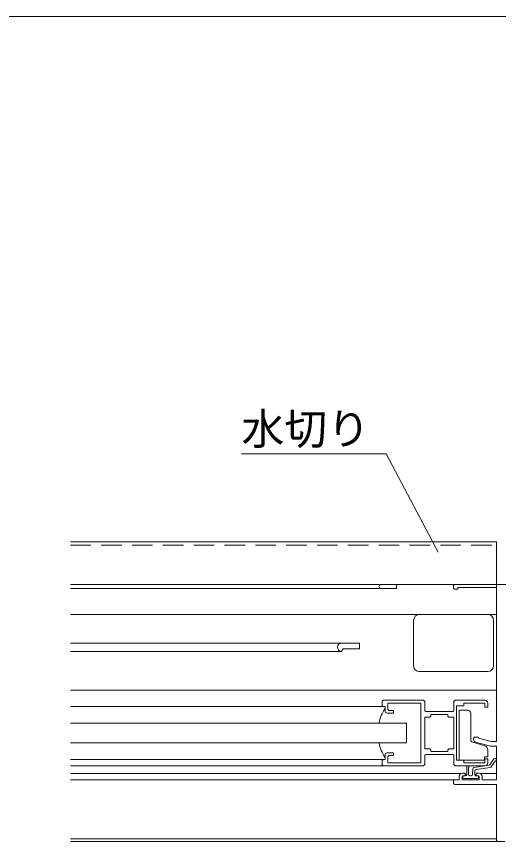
# Model space of a CAD drawing. Units: millimetres at full size, sheet at 1:6; details may follow other scales. Extents: x -1215 to 1203, y -852 to 852.
# Drawn here: x -74.5 to 94.4, y -306.8 to -17.9 of the extents above; entities that cross this region are included whole.
import ezdxf
from ezdxf.enums import TextEntityAlignment as Align

# ---------------------------------------------------------------- set-up
doc = ezdxf.new("R2010")
doc.units = ezdxf.units.MM
doc.header["$LTSCALE"] = 6
doc.linetypes.add('DASHED1', pattern=[1.8, 1.2, -0.6])
for name, color, linetype, lineweight in [('0-0_WAKU', 7, 'Continuous', 5), ('0-2_SUNPO', 7, 'Continuous', 5), ('0-8_SASH', 134, 'Continuous', 5)]:
    doc.layers.add(name, color=color, linetype=linetype, lineweight=lineweight)
doc.styles.add('ＭＳ ゴシック', font='')
doc.styles.get('ＭＳ ゴシック').set_extended_font_data('MS Gothic')

msp = doc.modelspace()

# ---------------------------------------------------------------- linework, layer by layer
at = {"layer": '0-0_WAKU'}
for p, q in [((-1213.019, -17.85), (-6.019, -17.85)), ((-6.019, -17.85), (1200.981, -17.85))]:
    msp.add_line(p, q, dxfattribs=at)
at = {"layer": '0-2_SUNPO'}
for p, q in [((54.959, -171.078), (4.307, -171.078)), ((73.273, -205.52), (54.959, -171.078))]:
    msp.add_line(p, q, dxfattribs=at)
at = {"layer": '0-8_SASH'}
for p, q in [((-55.605, -201.799), (93.601, -201.799)), ((93.601, -217.849), (93.601, -201.799)), ((-55.605, -216.799), (79.101, -216.799)), ((-55.605, -218.199), (58.601, -218.199)), ((58.601, -218.199), (58.601, -216.799)), ((78.901, -216.799), (78.602, -217.099)), ((78.602, -218.149), (78.602, -217.099)), ((78.602, -218.149), (78.901, -218.449)), ((113.301, -216.799), (78.901, -216.799)), ((80.101, -218.449), (78.901, -218.449)), ((93.601, -217.849), (80.101, -217.849)), ((80.101, -218.449), (80.101, -217.849)), ((93.601, -271.749), (93.601, -217.849)), ((93.601, -227.299), (-55.605, -227.299)), ((64.601, -245.299), (64.601, -229.299)), ((92.601, -245.299), (92.601, -229.299)), ((-55.605, -237.299), (45.602, -237.299)), ((45.602, -239.299), (45.602, -237.299)), ((39.384, -240.299), (-55.605, -240.299)), ((90.602, -247.299), (66.602, -247.299)), ((93.601, -253.849), (-55.605, -253.849)), ((54.602, -259.549), (-55.605, -259.549)), ((53.901, -257.299), (53.601, -257.599)), ((53.601, -259.199), (53.601, -257.599)), ((53.601, -259.199), (53.901, -259.499)), ((68.052, -257.299), (53.901, -257.299)), ((53.901, -259.499), (54.602, -259.499)), ((54.602, -259.499), (54.602, -261.049)), ((67.101, -258.299), (55.602, -258.299)), ((55.602, -258.299), (55.602, -260.599)), ((67.101, -258.299), (67.101, -279.299)), ((68.551, -257.799), (68.052, -257.299)), ((68.551, -260.999), (68.551, -257.799)), ((79.151, -257.299), (78.651, -257.799)), ((78.651, -260.999), (78.651, -257.799)), ((79.151, -257.299), (89.602, -257.299)), ((82.151, -258.299), (89.602, -258.299)), ((82.151, -259.249), (82.151, -258.299)), ((89.602, -258.299), (89.602, -259.799)), ((89.602, -259.799), (89.602, -259.249)), ((89.602, -259.799), (90.602, -259.799)), ((89.602, -259.799), (90.602, -259.799)), ((90.602, -259.799), (90.602, -258.299)), ((90.602, -259.799), (90.602, -258.299)), ((57.602, -261.799), (55.352, -261.799)), ((55.602, -260.599), (55.901, -260.899)), ((55.901, -260.899), (57.301, -260.899)), ((57.602, -261.199), (57.301, -260.899)), ((57.602, -261.799), (57.602, -261.199)), ((68.551, -260.999), (68.852, -261.299)), ((68.852, -261.299), (78.351, -261.299)), ((76.602, -262.299), (70.601, -262.299)), ((76.602, -262.949), (76.602, -262.299)), ((78.351, -261.299), (78.651, -260.999)), ((80.601, -260.849), (83.601, -260.849)), ((80.601, -278.349), (80.601, -260.849)), ((84.601, -271.093), (84.601, -261.849)), ((-55.605, -265.399), (62.102, -265.399)), ((62.102, -272.199), (62.102, -265.399)), ((68.551, -263.249), (70.301, -263.249)), ((68.551, -263.249), (68.551, -274.349)), ((76.602, -262.949), (76.901, -263.249)), ((78.651, -263.249), (76.901, -263.249)), ((78.651, -263.249), (78.651, -274.349)), ((79.652, -265.349), (79.652, -272.249)), ((85.901, -270.299), (85.601, -270.599)), ((85.601, -270.599), (85.601, -271.03)), ((85.901, -270.299), (87.402, -270.299)), ((87.402, -270.299), (87.402, -270.571)), ((91.817, -271.749), (87.402, -270.571)), ((-55.605, -272.199), (62.102, -272.199)), ((68.551, -274.349), (70.301, -274.349)), ((70.601, -274.649), (70.301, -274.349)), ((76.901, -274.349), (76.602, -274.649)), ((78.651, -274.349), (76.901, -274.349)), ((89.511, -273.239), (85.329, -272.055)), ((86.343, -271.996), (91.601, -273.399)), ((91.601, -273.399), (93.601, -273.399)), ((91.817, -271.749), (93.601, -271.749)), ((93.601, -285.149), (93.601, -273.399)), ((54.602, -278.099), (54.602, -276.549)), ((57.602, -275.799), (55.352, -275.799)), ((55.901, -276.699), (55.602, -276.999)), ((55.602, -279.299), (55.602, -276.999)), ((55.901, -276.699), (57.301, -276.699)), ((57.301, -276.699), (57.602, -276.399)), ((57.602, -275.799), (57.602, -276.399)), ((68.852, -276.299), (78.351, -276.299)), ((70.601, -275.299), (70.601, -274.649)), ((76.602, -275.299), (70.601, -275.299)), ((76.602, -275.299), (76.602, -274.649)), ((78.651, -276.599), (78.351, -276.299)), ((78.651, -276.599), (78.651, -279.799)), ((-55.605, -278.049), (54.602, -278.049)), ((53.601, -279.999), (53.901, -280.299)), ((53.901, -278.099), (54.602, -278.099)), ((67.101, -279.299), (55.602, -279.299)), ((68.052, -280.299), (68.551, -279.799)), ((78.651, -279.799), (79.151, -280.299)), ((89.402, -278.349), (80.601, -278.349)), ((82.151, -279.299), (89.602, -279.299)), ((85.776, -280.88), (91.136, -280.069)), ((90.602, -277.799), (89.602, -277.799)), ((89.602, -279.299), (89.602, -277.799)), ((90.602, -277.799), (90.602, -279.299)), ((91.326, -279.901), (92.689, -277.87)), ((91.814, -280.611), (93.13, -278.648)), ((53.901, -280.299), (-55.605, -280.299)), ((81.165, -282.999), (-55.605, -282.999)), ((68.052, -280.299), (53.901, -280.299)), ((79.151, -280.299), (89.602, -280.299)), ((82.401, -282.899), (81.601, -282.899)), ((82.902, -283.399), (82.401, -282.899)), ((83.201, -283.299), (83.201, -280.699)), ((83.801, -283.299), (83.801, -281.045)), ((85.329, -281.351), (85.226, -283.325)), ((86.094, -282.045), (86.03, -283.272)), ((86.801, -282.899), (86.301, -283.399)), ((91.473, -280.827), (86.483, -281.582)), ((86.801, -282.899), (87.602, -282.899)), ((93.601, -282.999), (88.037, -282.999)), ((79.101, -285.149), (-55.605, -285.149)), ((78.901, -285.149), (78.602, -285.449)), ((78.602, -286.499), (78.602, -285.449)), ((78.901, -285.149), (80.601, -285.149)), ((80.601, -283.899), (80.601, -285.149)), ((81.902, -283.799), (81.601, -284.099)), ((81.601, -285.149), (81.601, -284.099)), ((87.602, -285.149), (81.601, -285.149)), ((81.852, -284.099), (81.852, -284.499)), ((81.902, -283.799), (82.601, -283.799)), ((82.702, -283.799), (82.151, -283.799)), ((82.375, -284.699), (84.378, -284.699)), ((82.601, -283.799), (82.902, -283.499)), ((82.902, -283.499), (82.902, -283.399)), ((84.727, -283.799), (84.302, -283.799)), ((84.825, -284.699), (86.828, -284.699)), ((86.301, -283.499), (86.301, -283.399)), ((86.301, -283.499), (86.601, -283.799)), ((86.529, -283.799), (87.051, -283.799)), ((87.301, -283.799), (86.601, -283.799)), ((87.602, -284.099), (87.301, -283.799)), ((87.352, -284.099), (87.352, -284.499)), ((87.602, -285.149), (87.602, -284.099)), ((78.602, -286.499), (78.901, -286.799)), ((93.601, -286.799), (78.901, -286.799)), ((93.601, -286.799), (93.601, -306.499)), ((93.601, -305.899), (-55.605, -305.899)), ((96.601, -306.799), (-55.605, -306.799)), ((93.601, -306.499), (93.902, -306.799)), ((96.601, -306.799), (93.902, -306.799))]:
    msp.add_line(p, q, dxfattribs=at)
at = {"layer": '0-8_SASH', "linetype": 'DASHED1'}
msp.add_line((-55.605, -202.999), (93.601, -202.999), dxfattribs=at)
at = {"layer": '0-8_SASH'}
for points in [[(45.602, -239.299), (39.962, -239.299), (39.384, -240.299)], [(82.151, -259.249), (79.652, -259.249), (79.652, -265.349)], [(70.301, -263.249), (70.601, -262.949), (70.601, -262.299)], [(82.151, -279.299), (82.151, -278.349), (79.652, -278.349), (79.652, -272.249)], [(68.852, -276.299), (68.551, -276.599), (68.551, -279.799)], [(89.402, -278.349), (89.402, -277.149), (90.602, -277.149), (90.602, -274.683)], [(53.901, -278.099), (53.601, -278.399), (53.601, -279.999)], [(93.601, -285.149), (88.602, -285.149), (88.602, -283.899)]]:
    msp.add_lwpolyline(points, dxfattribs=at)
for centre, radius, start, end in [((53.181, -217.499), 0.7, 90, 270), ((66.602, -229.299), 2, 90, 180), ((90.602, -229.299), 2, 0, 90), ((39.441, -238.799), 1.5, 90, 267.836), ((66.602, -245.299), 2, 180, 270), ((90.602, -245.299), 2, 270, 0), ((89.602, -258.299), 1, 0, 90), ((89.602, -258.299), 1, 0, 90), ((68.101, -268.799), 16, 147.53799, 167.73099), ((55.352, -261.049), 0.75, 180, 270), ((83.601, -261.849), 1, 0, 90), ((85.601, -271.093), 1, 180, 254.181), ((86.601, -271.03), 1, 180, 255.06898), ((68.101, -268.799), 16, 192.269, 212.46199), ((89.101, -274.683), 1.5, 0, 74.181), ((55.352, -276.549), 0.75, 90, 180), ((89.602, -279.299), 1, 270, 0), ((90.912, -279.622), 0.5, 296.605, 326.146), ((93.104, -278.149), 0.5, 273.01599, 146.15099), ((81.601, -283.899), 1, 90, 180), ((83.601, -280.699), 0.4, 300.00099, 180), ((85.829, -281.378), 0.5, 98.601, 176.99599), ((86.594, -282.071), 0.5, 98.601, 176.99599), ((87.602, -283.899), 1, 0, 90), ((91.398, -280.333), 0.5, 278.601, 326.13899), ((82.151, -284.099), 0.3, 90, 180), ((82.151, -284.499), 0.3, 180, 318.18999), ((82.702, -283.299), 0.5, 270, 0), ((84.302, -283.299), 0.5, 180, 270), ((84.601, -284.499), 0.3, 221.81, 318.18999), ((84.727, -283.299), 0.5, 270, 356.99599), ((86.529, -283.299), 0.5, 176.99599, 270.30099), ((87.051, -284.499), 0.3, 221.81, 0.22899), ((87.051, -284.099), 0.3, 0, 90)]:
    msp.add_arc(centre, radius, start, end, dxfattribs=at)

# ---------------------------------------------------------------- texts
at = {"layer": '0-2_SUNPO', "style": 'ＭＳ ゴシック'}
msp.add_text('水切り', height=11, dxfattribs=at).set_placement((4.307, -171.078), align=Align.BOTTOM_LEFT)

doc.saveas('drawing.dxf')
